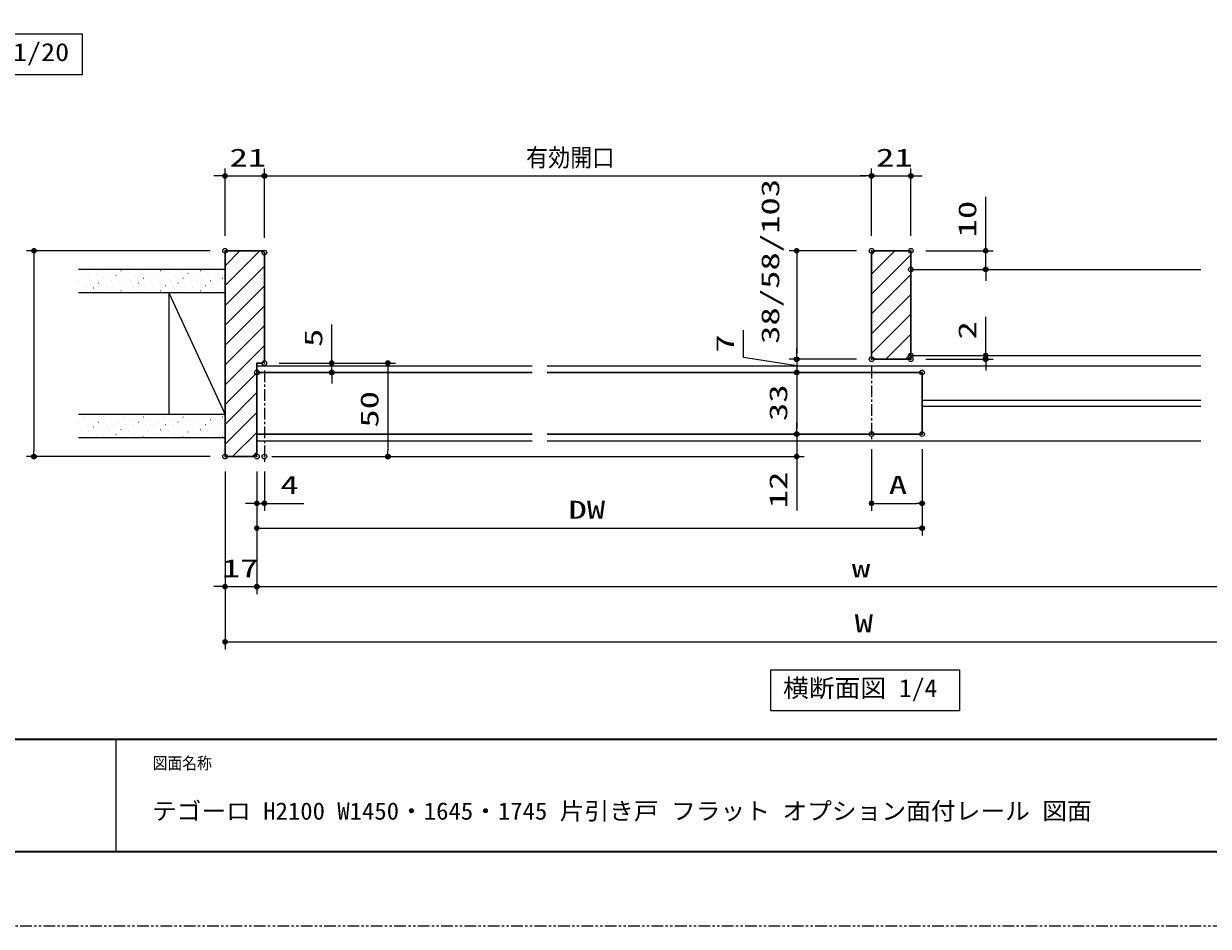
# Model space of a CAD drawing. Units: millimetres, scale not verified. Extents: x -1306 to 1306, y -607 to 607.
# Drawn here: x -942 to -309, y -594 to -112 of the extents above; entities that cross this region are included whole.
import ezdxf
from ezdxf.enums import TextEntityAlignment as Align

# ---------------------------------------------------------------- set-up
doc = ezdxf.new("R2010")
doc.units = ezdxf.units.MM
doc.header["$LTSCALE"] = 5
doc.header["$PDMODE"] = 32
doc.header["$PDSIZE"] = 2.5
doc.linetypes.add('USER2', pattern=[2, 1.25, -0.25, 0.25, -0.25])
doc.linetypes.add('USER3', pattern=[2.5, 1.25, -0.25, 0.25, -0.25, 0.25, -0.25])
for name, color, linetype, lineweight in [('0-1_線(白)', 7, 'Continuous', 30), ('0-2_ハッチング', 6, 'Continuous', 9), ('0-3_線(黄)', 2, 'Continuous', 15), ('0-4_寸法線', 3, 'Continuous', 13), ('0-5_0', 3, 'Continuous', 25), ('0-6_DEFPOINTS', 7, 'Continuous', 5), ('0-7_線(水)', 4, 'Continuous', 9), ('0-A_中心線', 3, 'USER2', 9), ('0-C_陰線', 4, 'USER3', 9), ('0-D_図面枠', 7, 'Continuous', 35)]:
    doc.layers.add(name, color=color, linetype=linetype, lineweight=lineweight)
doc.styles.add('ＭＳ ゴシック', font='')
doc.styles.get('ＭＳ ゴシック').set_extended_font_data('MS Gothic')

# ---------------------------------------------------------------- blocks, each defined once
blk = doc.blocks.new('_DOT')
at = {"layer": '0-5_0'}
blk.add_line((-2.5, 0), (-5, 0), dxfattribs=at)
for points in [[(0, 0), (-2.5, 0), (-2.48, 0.313)], [(0, 0), (-2.48, -0.313), (-2.5, 0)], [(0, 0), (-2.48, 0.313), (-2.421, 0.622)], [(0, 0), (-2.421, -0.622), (-2.48, -0.313)], [(0, 0), (-2.421, 0.622), (-2.324, 0.92)], [(0, 0), (-2.324, -0.92), (-2.421, -0.622)], [(0, 0), (-2.324, 0.92), (-2.191, 1.204)], [(0, 0), (-2.191, -1.204), (-2.324, -0.92)], [(0, 0), (-2.191, 1.204), (-2.023, 1.469)], [(0, 0), (-2.023, -1.469), (-2.191, -1.204)], [(0, 0), (-2.023, 1.469), (-1.822, 1.711)], [(0, 0), (-1.822, -1.711), (-2.023, -1.469)], [(0, 0), (-1.822, 1.711), (-1.594, 1.926)], [(0, 0), (-1.594, -1.926), (-1.822, -1.711)], [(0, 0), (-1.594, 1.926), (-1.34, 2.111)], [(0, 0), (-1.34, -2.111), (-1.594, -1.926)], [(0, 0), (-1.34, 2.111), (-1.064, 2.262)], [(0, 0), (-1.064, -2.262), (-1.34, -2.111)], [(0, 0), (-1.064, 2.262), (-0.773, 2.378)], [(0, 0), (-0.773, -2.378), (-1.064, -2.262)], [(0, 0), (-0.773, 2.378), (-0.468, 2.456)], [(0, 0), (-0.468, -2.456), (-0.773, -2.378)], [(0, 0), (-0.468, 2.456), (-0.157, 2.495)], [(0, 0), (-0.157, -2.495), (-0.468, -2.456)], [(0, 0), (-0.157, 2.495), (0.157, 2.495)], [(0, 0), (0.157, -2.495), (-0.157, -2.495)], [(0, 0), (0.157, 2.495), (0.468, 2.456)], [(0, 0), (0.468, 2.456), (0.773, 2.378)], [(0, 0), (0.773, 2.378), (1.064, 2.262)], [(0, 0), (1.064, 2.262), (1.34, 2.111)], [(0, 0), (1.34, 2.111), (1.594, 1.926)], [(0, 0), (1.594, 1.926), (1.822, 1.711)], [(0, 0), (1.822, 1.711), (2.023, 1.469)], [(0, 0), (2.023, 1.469), (2.191, 1.204)], [(0, 0), (2.191, 1.204), (2.324, 0.92)], [(0, 0), (2.324, 0.92), (2.421, 0.622)], [(0, 0), (2.421, 0.622), (2.48, 0.313)], [(0, 0), (2.48, 0.313), (2.5, 0)], [(0, 0), (0.468, -2.456), (0.157, -2.495)], [(0, 0), (0.773, -2.378), (0.468, -2.456)], [(0, 0), (1.064, -2.262), (0.773, -2.378)], [(0, 0), (1.34, -2.111), (1.064, -2.262)], [(0, 0), (1.594, -1.926), (1.34, -2.111)], [(0, 0), (1.822, -1.711), (1.594, -1.926)], [(0, 0), (2.023, -1.469), (1.822, -1.711)], [(0, 0), (2.191, -1.204), (2.023, -1.469)], [(0, 0), (2.324, -0.92), (2.191, -1.204)], [(0, 0), (2.421, -0.622), (2.324, -0.92)], [(0, 0), (2.48, -0.313), (2.421, -0.622)], [(0, 0), (2.5, 0), (2.48, -0.313)]]:
    blk.add_solid(points, dxfattribs=at)

msp = doc.modelspace()

# ---------------------------------------------------------------- linework, layer by layer
at = {"layer": '0-1_線(白)'}
for p, q in [((-834.658, -232.926), (-814.658, -232.926)), ((-814.658, -232.926), (-813.658, -233.926)), ((-813.658, -291.926), (-813.658, -233.926)), ((-488.181, -232.926), (-489.181, -233.926)), ((-489.181, -233.926), (-489.181, -289.926)), ((-489.181, -289.926), (-488.181, -290.926)), ((-488.181, -290.926), (-468.181, -290.926)), ((-468.181, -288.926), (-468.131, -288.926)), ((-813.658, -291.926), (-814.658, -292.926)), ((-817.658, -297.926), (-670.473, -297.926)), ((-670.473, -330.926), (-817.658, -330.926)), ((-817.658, -341.926), (-818.658, -342.926))]:
    msp.add_line(p, q, dxfattribs=at)
for points in [[(-834.658, -232.926), (-834.658, -342.926), (-818.658, -342.926)], [(-468.181, -290.926), (-468.181, -232.926), (-488.181, -232.926)], [(-817.658, -341.926), (-817.658, -292.926), (-814.658, -292.926)], [(-662.473, -297.926), (-462.181, -297.926), (-462.181, -330.926), (-662.473, -330.926)]]:
    msp.add_lwpolyline(points, dxfattribs=at)
at = {"layer": '0-2_ハッチング'}
for p, q in [((-834.658, -240.907), (-826.677, -232.926)), ((-834.658, -251.514), (-816.071, -232.926)), ((-489.181, -234.841), (-487.266, -232.926)), ((-489.181, -245.448), (-476.659, -232.926)), ((-489.181, -256.054), (-468.181, -235.054)), ((-911.514, -243.517), (-911.464, -243.517)), ((-907.537, -244.843), (-907.487, -244.843)), ((-903.559, -246.168), (-903.509, -246.168)), ((-900.907, -243.517), (-900.857, -243.517)), ((-896.93, -244.843), (-896.88, -244.843)), ((-892.952, -246.168), (-892.902, -246.168)), ((-890.301, -243.517), (-890.251, -243.517)), ((-886.323, -244.843), (-886.273, -244.843)), ((-882.346, -246.168), (-882.296, -246.168)), ((-879.694, -243.517), (-879.644, -243.517)), ((-875.717, -244.843), (-875.667, -244.843)), ((-871.739, -246.168), (-871.689, -246.168)), ((-869.088, -243.517), (-869.038, -243.517)), ((-865.11, -244.843), (-865.06, -244.843)), ((-861.133, -246.168), (-861.083, -246.168)), ((-858.481, -243.517), (-858.431, -243.517)), ((-854.504, -244.843), (-854.454, -244.843)), ((-850.526, -246.168), (-850.476, -246.168)), ((-847.874, -243.517), (-847.824, -243.517)), ((-843.897, -244.843), (-843.847, -244.843)), ((-839.919, -246.168), (-839.869, -246.168)), ((-837.268, -243.517), (-837.218, -243.517)), ((-834.658, -262.12), (-813.658, -241.12)), ((-489.181, -266.661), (-468.181, -245.661)), ((-912.84, -250.146), (-912.79, -250.146)), ((-910.188, -247.494), (-910.138, -247.494)), ((-908.862, -251.472), (-908.812, -251.472)), ((-906.211, -248.82), (-906.161, -248.82)), ((-904.885, -252.798), (-904.835, -252.798)), ((-902.233, -250.146), (-902.183, -250.146)), ((-899.582, -247.494), (-899.532, -247.494)), ((-898.256, -251.472), (-898.206, -251.472)), ((-895.604, -248.82), (-895.554, -248.82)), ((-894.278, -252.798), (-894.228, -252.798)), ((-891.627, -250.146), (-891.577, -250.146)), ((-888.975, -247.494), (-888.925, -247.494)), ((-887.649, -251.472), (-887.599, -251.472)), ((-884.998, -248.82), (-884.948, -248.82)), ((-883.672, -252.798), (-883.622, -252.798)), ((-881.02, -250.146), (-880.97, -250.146)), ((-878.368, -247.494), (-878.318, -247.494)), ((-877.043, -251.472), (-876.993, -251.472)), ((-874.391, -248.82), (-874.341, -248.82)), ((-873.065, -252.798), (-873.015, -252.798)), ((-870.413, -250.146), (-870.363, -250.146)), ((-867.762, -247.494), (-867.712, -247.494)), ((-866.436, -251.472), (-866.386, -251.472)), ((-863.784, -248.82), (-863.734, -248.82)), ((-862.458, -252.798), (-862.408, -252.798)), ((-859.807, -250.146), (-859.757, -250.146)), ((-857.155, -247.494), (-857.105, -247.494)), ((-855.829, -251.472), (-855.779, -251.472)), ((-853.178, -248.82), (-853.128, -248.82)), ((-851.852, -252.798), (-851.802, -252.798)), ((-849.2, -250.146), (-849.15, -250.146)), ((-846.549, -247.494), (-846.499, -247.494)), ((-845.223, -251.472), (-845.173, -251.472)), ((-842.571, -248.82), (-842.521, -248.82)), ((-841.245, -252.798), (-841.195, -252.798)), ((-838.594, -250.146), (-838.544, -250.146)), ((-835.942, -247.494), (-835.892, -247.494)), ((-834.658, -272.727), (-813.658, -251.727)), ((-911.514, -254.123), (-911.464, -254.123)), ((-900.907, -254.123), (-900.857, -254.123)), ((-890.301, -254.123), (-890.251, -254.123)), ((-879.694, -254.123), (-879.644, -254.123)), ((-869.088, -254.123), (-869.038, -254.123)), ((-858.481, -254.123), (-858.431, -254.123)), ((-847.874, -254.123), (-847.824, -254.123)), ((-837.268, -254.123), (-837.218, -254.123)), ((-489.181, -277.268), (-468.181, -256.268)), ((-834.658, -283.333), (-813.658, -262.333)), ((-489.181, -287.874), (-468.181, -266.874)), ((-834.658, -293.94), (-813.658, -272.94)), ((-481.626, -290.926), (-468.181, -277.481)), ((-834.658, -304.547), (-813.658, -283.547)), ((-471.02, -290.926), (-468.181, -288.087)), ((-834.658, -315.153), (-817.658, -298.153)), ((-834.658, -325.76), (-817.658, -308.76)), ((-910.188, -321.74), (-910.138, -321.74)), ((-899.582, -321.74), (-899.532, -321.74)), ((-888.975, -321.74), (-888.925, -321.74)), ((-878.368, -321.74), (-878.318, -321.74)), ((-867.762, -321.74), (-867.712, -321.74)), ((-857.155, -321.74), (-857.105, -321.74)), ((-846.549, -321.74), (-846.499, -321.74)), ((-835.942, -321.74), (-835.892, -321.74)), ((-834.658, -336.366), (-817.658, -319.366)), ((-912.84, -324.392), (-912.79, -324.392)), ((-911.514, -328.37), (-911.464, -328.37)), ((-908.862, -325.718), (-908.812, -325.718)), ((-906.211, -323.066), (-906.161, -323.066)), ((-904.885, -327.044), (-904.835, -327.044)), ((-902.233, -324.392), (-902.183, -324.392)), ((-900.907, -328.37), (-900.857, -328.37)), ((-898.256, -325.718), (-898.206, -325.718)), ((-895.604, -323.066), (-895.554, -323.066)), ((-894.278, -327.044), (-894.228, -327.044)), ((-891.627, -324.392), (-891.577, -324.392)), ((-890.301, -328.37), (-890.251, -328.37)), ((-887.649, -325.718), (-887.599, -325.718)), ((-884.998, -323.066), (-884.948, -323.066)), ((-883.672, -327.044), (-883.622, -327.044)), ((-881.02, -324.392), (-880.97, -324.392)), ((-879.694, -328.37), (-879.644, -328.37)), ((-877.043, -325.718), (-876.993, -325.718)), ((-874.391, -323.066), (-874.341, -323.066)), ((-873.065, -327.044), (-873.015, -327.044)), ((-870.413, -324.392), (-870.363, -324.392)), ((-869.088, -328.37), (-869.038, -328.37)), ((-866.436, -325.718), (-866.386, -325.718)), ((-863.784, -323.066), (-863.734, -323.066)), ((-862.458, -327.044), (-862.408, -327.044)), ((-859.807, -324.392), (-859.757, -324.392)), ((-858.481, -328.37), (-858.431, -328.37)), ((-855.829, -325.718), (-855.779, -325.718)), ((-853.178, -323.066), (-853.128, -323.066)), ((-851.852, -327.044), (-851.802, -327.044)), ((-849.2, -324.392), (-849.15, -324.392)), ((-847.874, -328.37), (-847.824, -328.37)), ((-845.223, -325.718), (-845.173, -325.718)), ((-842.571, -323.066), (-842.521, -323.066)), ((-841.245, -327.044), (-841.195, -327.044)), ((-838.594, -324.392), (-838.544, -324.392)), ((-837.268, -328.37), (-837.218, -328.37)), ((-910.188, -332.347), (-910.138, -332.347)), ((-907.537, -329.695), (-907.487, -329.695)), ((-903.559, -331.021), (-903.509, -331.021)), ((-899.582, -332.347), (-899.532, -332.347)), ((-896.93, -329.695), (-896.88, -329.695)), ((-892.952, -331.021), (-892.902, -331.021)), ((-888.975, -332.347), (-888.925, -332.347)), ((-886.323, -329.695), (-886.273, -329.695)), ((-882.346, -331.021), (-882.296, -331.021)), ((-878.368, -332.347), (-878.318, -332.347)), ((-875.717, -329.695), (-875.667, -329.695)), ((-871.739, -331.021), (-871.689, -331.021)), ((-867.762, -332.347), (-867.712, -332.347)), ((-865.11, -329.695), (-865.06, -329.695)), ((-861.133, -331.021), (-861.083, -331.021)), ((-857.155, -332.347), (-857.105, -332.347)), ((-854.504, -329.695), (-854.454, -329.695)), ((-850.526, -331.021), (-850.476, -331.021)), ((-846.549, -332.347), (-846.499, -332.347)), ((-843.897, -329.695), (-843.847, -329.695)), ((-839.919, -331.021), (-839.869, -331.021)), ((-835.942, -332.347), (-835.892, -332.347)), ((-830.611, -342.926), (-817.658, -329.973)), ((-820.005, -342.926), (-817.658, -340.58))]:
    msp.add_line(p, q, dxfattribs=at)
at = {"layer": '0-3_線(黄)'}
for p, q in [((-834.658, -242.926), (-913.016, -242.926)), ((-468.181, -242.926), (-313.208, -242.926)), ((-834.658, -255.426), (-913.016, -255.426)), ((-864.658, -255.426), (-864.658, -320.426)), ((-864.658, -255.426), (-834.658, -320.426)), ((-468.181, -288.926), (-313.208, -288.926)), ((-834.658, -320.426), (-913.016, -320.426)), ((-834.658, -332.926), (-913.016, -332.926))]:
    msp.add_line(p, q, dxfattribs=at)
for points in [[(-1007.715, -117.05), (-911.1, -117.05), (-911.1, -138.884), (-1007.715, -138.884)], [(-542.98, -456.961), (-442.234, -456.961), (-442.234, -478.796), (-542.98, -478.796)]]:
    msp.add_lwpolyline(points, close=True, dxfattribs=at)
at = {"layer": '0-4_寸法線'}
for p, q in [((-834.658, -224.926), (-834.658, -188.926)), ((-813.658, -225.926), (-813.658, -188.926)), ((-813.658, -225.926), (-813.658, -188.926)), ((-489.181, -224.926), (-489.181, -188.926)), ((-489.181, -224.926), (-489.181, -188.926)), ((-468.181, -224.926), (-468.181, -188.926)), ((-837.658, -192.926), (-840.658, -192.926)), ((-834.658, -192.926), (-813.658, -192.926)), ((-810.658, -192.926), (-807.658, -192.926)), ((-810.658, -192.926), (-492.181, -192.926)), ((-492.181, -192.926), (-495.181, -192.926)), ((-489.181, -192.926), (-468.181, -192.926)), ((-465.181, -192.926), (-462.181, -192.926)), ((-428.181, -229.926), (-428.181, -204.164)), ((-842.658, -232.926), (-940.778, -232.926)), ((-497.181, -232.926), (-533.181, -232.926)), ((-460.181, -232.926), (-424.181, -232.926)), ((-428.181, -242.926), (-428.181, -232.926)), ((-936.778, -235.926), (-936.778, -339.926)), ((-529.181, -235.926), (-529.181, -287.926)), ((-460.181, -242.926), (-424.181, -242.926)), ((-428.181, -245.926), (-428.181, -248.926)), ((-428.181, -285.926), (-428.181, -268.259)), ((-777.658, -289.926), (-777.658, -272.259)), ((-497.181, -290.926), (-533.181, -290.926)), ((-497.181, -290.926), (-533.181, -290.926)), ((-529.181, -287.926), (-529.181, -284.926)), ((-529.181, -290.926), (-529.181, -297.926)), ((-529.181, -290.926), (-529.181, -297.926)), ((-460.181, -288.926), (-424.181, -288.926)), ((-460.181, -290.926), (-424.181, -290.926)), ((-428.181, -290.926), (-428.181, -288.926)), ((-805.658, -292.926), (-743.658, -292.926)), ((-805.658, -292.926), (-773.658, -292.926)), ((-777.658, -297.926), (-777.658, -292.926)), ((-747.658, -295.926), (-747.658, -339.926)), ((-428.181, -293.926), (-428.181, -296.926)), ((-809.658, -297.926), (-773.658, -297.926)), ((-777.658, -300.926), (-777.658, -303.926)), ((-470.181, -297.926), (-533.181, -297.926)), ((-470.181, -297.926), (-533.181, -297.926)), ((-529.181, -300.926), (-529.181, -303.926)), ((-529.181, -300.926), (-529.181, -327.926)), ((-529.181, -327.926), (-529.181, -324.926)), ((-537.181, -330.926), (-533.181, -330.926)), ((-470.181, -330.926), (-533.181, -330.926)), ((-529.181, -330.926), (-529.181, -342.926)), ((-489.181, -338.926), (-489.181, -371.926)), ((-462.181, -338.926), (-462.181, -371.926)), ((-462.181, -338.926), (-462.181, -385.19)), ((-842.658, -342.926), (-940.778, -342.926)), ((-809.658, -342.926), (-743.658, -342.926)), ((-809.658, -342.926), (-525.181, -342.926)), ((-529.181, -345.926), (-529.181, -371.688)), ((-834.658, -350.926), (-834.658, -416.454)), ((-834.658, -350.926), (-834.658, -445.961)), ((-817.658, -350.926), (-817.658, -416.454)), ((-817.658, -350.926), (-817.658, -385.19)), ((-817.658, -350.926), (-817.658, -416.454)), ((-817.658, -350.926), (-817.658, -371.926)), ((-813.658, -350.926), (-813.658, -371.926)), ((-820.658, -367.926), (-823.658, -367.926)), ((-817.658, -367.926), (-813.658, -367.926)), ((-810.658, -367.926), (-792.515, -367.926)), ((-486.181, -367.926), (-465.181, -367.926)), ((-814.658, -381.19), (-465.181, -381.19)), ((-837.658, -412.454), (-840.658, -412.454)), ((-834.658, -412.454), (-817.658, -412.454)), ((-814.658, -412.454), (-811.658, -412.454)), ((-814.658, -412.454), (-174.236, -412.454)), ((-831.658, -441.961), (-153.236, -441.961))]:
    msp.add_line(p, q, dxfattribs=at)
msp.add_lwpolyline([(-529.181, -294.426), (-557.636, -289.948), (-557.636, -275.281)], dxfattribs=at)
at = {"layer": '0-5_0', "color": 7}
msp.add_line((-892.964, -494), (-892.964, -554), dxfattribs=at)
msp.add_line((-892.964, -494), (-892.964, -554), dxfattribs=at)
at = {"layer": '0-6_DEFPOINTS'}
for p in [(-813.658, -192.926), (-489.181, -192.926), (-468.181, -192.926), (-834.658, -232.926), (-834.658, -232.926), (-813.658, -233.926), (-489.181, -232.926), (-489.181, -232.926), (-468.181, -232.926), (-468.181, -232.926), (-468.181, -242.926), (-428.181, -242.926), (-529.181, -290.926), (-489.181, -290.926), (-468.181, -288.926), (-468.181, -290.926), (-428.181, -290.926), (-817.658, -297.926), (-813.658, -292.926), (-777.658, -297.926), (-529.181, -297.926), (-462.181, -297.926), (-529.181, -330.926), (-529.181, -330.926), (-529.181, -330.926), (-489.181, -330.926), (-462.181, -330.926), (-462.181, -330.926), (-936.778, -342.926), (-834.658, -342.926), (-834.658, -342.926), (-817.658, -342.926), (-817.658, -342.926), (-813.658, -342.926), (-747.658, -342.926), (-813.658, -367.926), (-462.181, -367.926), (-462.181, -381.19), (-817.658, -412.454)]:
    msp.add_point(p, dxfattribs=at)
at = {"layer": '0-7_線(水)'}
for p, q in [((-817.658, -294.426), (-670.473, -294.426)), ((-662.473, -294.426), (-313.208, -294.426)), ((-462.181, -312.826), (-313.208, -312.826)), ((-462.181, -316.026), (-313.208, -316.026)), ((-817.658, -334.426), (-670.473, -334.426)), ((-662.473, -334.426), (-313.208, -334.426))]:
    msp.add_line(p, q, dxfattribs=at)
at = {"layer": '0-A_中心線'}
for p, q in [((-813.658, -296.926), (-813.658, -346.922)), ((-489.181, -294.926), (-489.181, -334.926))]:
    msp.add_line(p, q, dxfattribs=at)
at = {"layer": '0-C_陰線'}
msp.add_line((387.036, -594), (-1292.964, -594), dxfattribs=at)
at = {"layer": '0-D_図面枠'}
msp.add_line((-1252.964, -494), (347.036, -494), dxfattribs=at)
msp.add_lwpolyline([(-1252.964, -554), (347.036, -554), (347.036, 554), (-1252.964, 554)], close=True, dxfattribs=at)

# ---------------------------------------------------------------- block references
at = {"layer": '0-4_寸法線', "xscale": 0.6, "yscale": 0.6}
for p in [(-834.658, -192.926), (-489.181, -192.926), (-489.181, -192.926), (-817.658, -367.926), (-462.181, -367.926), (-462.181, -381.19), (-834.658, -412.454)]:
    msp.add_blockref('_DOT', p, dxfattribs=at)
for p, rotation in [((-813.658, -192.926), 180), ((-813.658, -192.926), 180), ((-468.181, -192.926), 180), ((-936.778, -232.926), 90), ((-529.181, -232.926), 90), ((-428.181, -232.926), 270), ((-428.181, -242.926), 90), ((-777.658, -292.926), 270), ((-529.181, -290.926), 270), ((-529.181, -290.926), 270), ((-428.181, -288.926), 270), ((-428.181, -290.926), 90), ((-777.658, -297.926), 90), ((-747.658, -292.926), 90), ((-529.181, -297.926), 90), ((-529.181, -297.926), 90), ((-529.181, -330.926), 270), ((-529.181, -330.926), 270), ((-936.778, -342.926), 270), ((-747.658, -342.926), 270), ((-529.181, -342.926), 90), ((-813.658, -367.926), 180), ((-489.181, -367.926), 180), ((-817.658, -381.19), 180), ((-817.658, -412.454), 180), ((-817.658, -412.454), 180), ((-834.658, -441.961), 180)]:
    msp.add_blockref('_DOT', p, dxfattribs=dict(at, rotation=rotation))

# ---------------------------------------------------------------- texts
at = {"layer": '0-3_線(黄)', "style": 'ＭＳ ゴシック'}
for s, height, width, p in [('正面図 1/20', 9.621, 1.15, (-1000.862, -134.428)), ('横断面図 1/4', 9.604, 1.05, (-536.452, -474.34))]:
    msp.add_text(s, height=height, dxfattribs=dict(at, width=width)).set_placement(p, align=Align.BOTTOM_LEFT)
at = {"layer": '0-4_寸法線', "style": 'ＭＳ ゴシック'}
for s, width, p in [('有効開口', 0.9, (-673.783, -190.776)), ('21', 1.5, (-832.253, -190.776)), ('21', 1.5, (-486.776, -190.776)), ('4', 1.5, (-805.087, -365.776)), ('A', 1.5, (-479.967, -365.776)), ('DW', 1.5, (-651.11, -379.041)), ('17', 1.5, (-836.396, -410.305)), ('w', 1.5, (-499.685, -410.305)), ('W', 1.5, (-498.161, -439.812))]:
    msp.add_text(s, height=9.604, dxfattribs=dict(at, width=width)).set_placement(p, align=Align.BOTTOM_LEFT)
at = {"layer": '0-4_寸法線', "style": 'ＭＳ ゴシック', "width": 1.5}
for s, p in [('38/58/103', (-535.616, -282.688)), ('10', (-430.331, -225.783)), ('2', (-430.331, -280.355)), ('5', (-779.808, -284.355)), ('7', (-559.786, -287.376)), ('50', (-749.808, -327.45)), ('33', (-531.331, -323.95)), ('12', (-531.331, -370.545))]:
    msp.add_text(s, height=9.604, rotation=90, dxfattribs=at).set_placement(p, align=Align.BOTTOM_LEFT)
at = {"layer": '0-D_図面枠', "style": 'ＭＳ ゴシック'}
for s, height, width, p in [('図面名称', 6.452, 0.9, (-873.367, -511.963)), ('テゴーロ H2100 W1450・1645・1745 片引き戸 フラット オプション面付レール 図面', 9.236, 1.05, (-873.76, -539.776))]:
    msp.add_text(s, height=height, dxfattribs=dict(at, width=width)).set_placement(p, align=Align.BOTTOM_LEFT)

doc.saveas('drawing.dxf')
